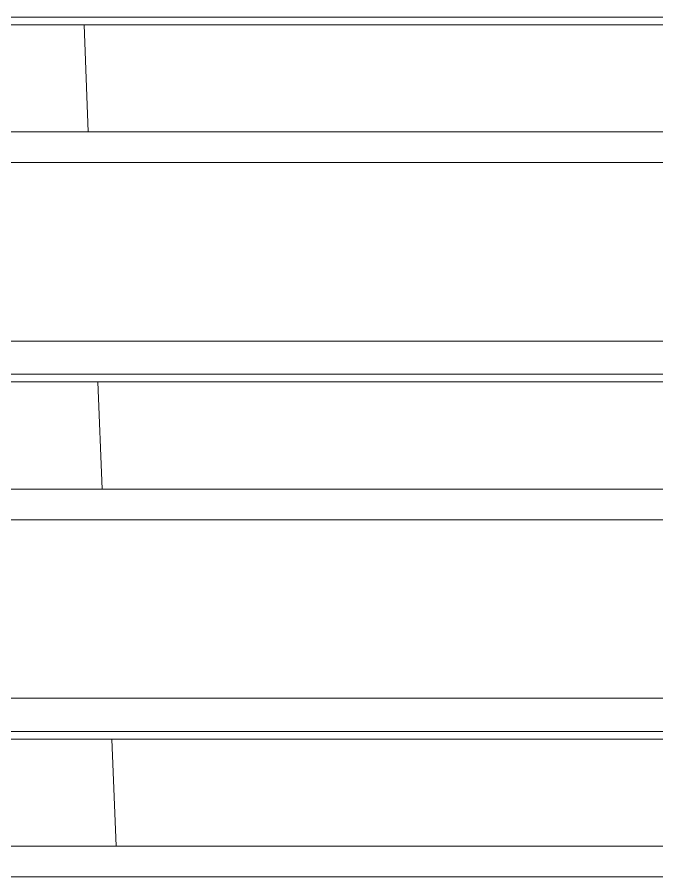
# Model space of a CAD drawing. Header units: inches. Extents: x -16 to 183, y -17 to 123.
# Drawn here: x -3.6 to 0.34, y 41.81 to 47.12 of the extents above; entities that cross this region are included whole.
import ezdxf

# ---------------------------------------------------------------- set-up
doc = ezdxf.new("R2010")
doc.units = ezdxf.units.IN
doc.layers.add('ZANO_R', color=7, linetype='Continuous', lineweight=0)

msp = doc.modelspace()

# ---------------------------------------------------------------- linework, layer by layer
at = {"layer": 'ZANO_R'}
for p, q in [((62.98564, 47.11663), (-7.48676, 47.11663)), ((-7.48676, 47.07008), (62.98564, 47.07008)), ((62.98564, 47.0699), (-7.48676, 47.0699)), ((-3.16549, 46.4086), (-3.19127, 47.07008)), ((-7.48676, 46.40877), (62.98564, 46.40877)), ((-7.48676, 46.4086), (62.98564, 46.4086)), ((62.98564, 46.22024), (-7.48676, 46.22024)), ((-7.48676, 45.11886), (62.98564, 45.11886)), ((62.98564, 44.91387), (-7.48676, 44.91387)), ((-7.48676, 44.86732), (62.98564, 44.86732)), ((62.98564, 44.86715), (-7.48676, 44.86715)), ((-3.07963, 44.20602), (-3.10541, 44.86732)), ((-7.48676, 44.20602), (62.98564, 44.20602)), ((62.98564, 44.01748), (-7.48676, 44.01748)), ((-7.48676, 42.9161), (62.98564, 42.9161)), ((62.98564, 42.71111), (-7.48676, 42.71111)), ((-7.48676, 42.66456), (62.98564, 42.66456)), ((62.98564, 42.66439), (-7.48676, 42.66439)), ((-2.99376, 42.00309), (-3.01954, 42.66456)), ((-7.48676, 42.00326), (62.98564, 42.00326)), ((-7.48676, 42.00309), (62.98564, 42.00309)), ((62.98564, 41.81472), (-7.48676, 41.81472))]:
    msp.add_line(p, q, dxfattribs=at)

doc.saveas('drawing.dxf')
